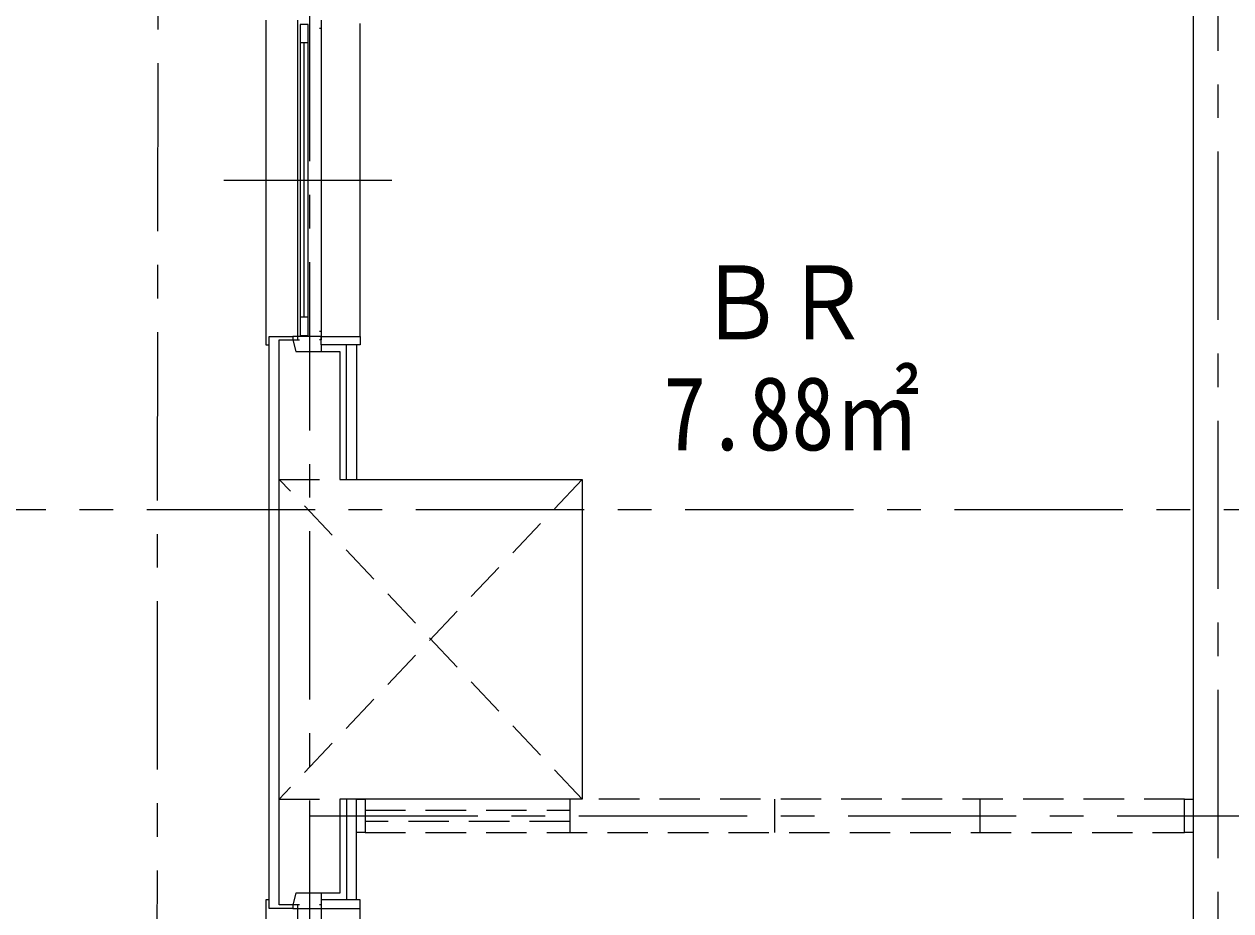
# Model space of a CAD drawing. Units: millimetres at full size; details may follow other scales. Extents: x -443943 to 462275, y -43546 to 79452.
# Drawn here: x -17390 to -13804, y 5417 to 8053 of the extents above; entities that cross this region are included whole.
import ezdxf
from ezdxf.enums import TextEntityAlignment as Align

# ---------------------------------------------------------------- set-up
doc = ezdxf.new("R2010")
doc.units = ezdxf.units.MM
doc.header["$LTSCALE"] = 100
doc.linetypes.add('CHAIN1', pattern=[8, 5, -1, 1, -1])
doc.linetypes.add('DASHED1', pattern=[1.8, 1.2, -0.6])
doc.layers.add('0-0_仕上', color=4, linetype='Continuous', lineweight=9)
doc.layers.add('4-1_通り芯', color=4, linetype='Continuous', lineweight=9)
doc.styles.add('ＭＳ ゴシック', font='')
doc.styles.get('ＭＳ ゴシック').set_extended_font_data('MS Gothic')

msp = doc.modelspace()

# ---------------------------------------------------------------- linework, layer by layer
at = {"layer": '0-0_仕上', "linetype": 'CHAIN1'}
for p, q in [((-16541.7, 14545), (-16541.7, -6100.9)), ((-13841.7, 1573.6), (-13841.7, 13545)), ((-7725.4, 6609.1), (-19955.9, 6609.1)), ((-16541.7, 5699.1), (-11141.7, 5699.1))]:
    msp.add_line(p, q, dxfattribs=at)
at = {"layer": '0-0_仕上', "color": 3, "lineweight": 20}
for p, q in [((-13916.7, 8659.7), (-13916.7, 1691.1)), ((-16631.7, 7114.1), (-16591.7, 7114.1)), ((-16631.7, 5434.1), (-16631.7, 7114.1)), ((-16591.7, 7114.1), (-16582.3, 7079.1)), ((-16582.3, 7079.1), (-16451.7, 7079.1)), ((-16451.7, 7079.1), (-16451.7, 6699.1)), ((-16451.7, 6699.1), (-15731.7, 6699.1)), ((-15731.7, 6699.1), (-15731.7, 5749.1)), ((-16451.7, 5749.1), (-16451.7, 5469.1)), ((-15731.7, 5749.1), (-16451.7, 5749.1)), ((-16582.3, 5469.1), (-16591.7, 5434.1)), ((-16451.7, 5469.1), (-16582.3, 5469.1)), ((-16591.7, 5434.1), (-16631.7, 5434.1))]:
    msp.add_line(p, q, dxfattribs=at)
at = {"layer": '0-0_仕上'}
for p, q in [((-16671.7, 8064.1), (-16671.7, 7099.1)), ((-16576.7, 7114.1), (-16576.7, 8064.1)), ((-16569.2, 8051.1), (-16569.2, 7127.1)), ((-16546.2, 8051.1), (-16569.2, 8051.1)), ((-16546.2, 7127.1), (-16546.2, 8051.1)), ((-16506.7, 8039.1), (-16511.7, 8039.1)), ((-16506.7, 8064.1), (-16506.7, 7114.1)), ((-16391.7, 7124.1), (-16391.7, 8054.1)), ((-16546.2, 7996.6), (-16569.2, 7996.6)), ((-16557.7, 7181.6), (-16557.7, 7996.6)), ((-16796.7, 7589.1), (-16296.7, 7589.1)), ((-16546.2, 7181.6), (-16569.2, 7181.6)), ((-16506.7, 7139.1), (-16511.7, 7139.1)), ((-16506.7, 7124.1), (-16591.7, 7124.1)), ((-16591.7, 7114.1), (-16571.7, 7114.1)), ((-16569.2, 7127.1), (-16546.2, 7127.1)), ((-16506.7, 7114.1), (-16511.7, 7114.1)), ((-16671.7, 7099.1), (-16661.7, 7099.1)), ((-16506.7, 7099.1), (-16506.7, 7079.1)), ((-16431.7, 6699.1), (-16431.7, 7099.1)), ((-16431.7, 5749.1), (-16431.7, 5449.1)), ((-16506.7, 5469.1), (-16506.7, 5449.1)), ((-16671.7, 5449.1), (-16671.7, 2184.1)), ((-16661.7, 5449.1), (-16671.7, 5449.1)), ((-16571.7, 5434.1), (-16591.7, 5434.1)), ((-16591.7, 5424.1), (-16506.7, 5424.1)), ((-16576.7, 2184.1), (-16576.7, 5434.1)), ((-16506.7, 5434.1), (-16511.7, 5434.1)), ((-16506.7, 5434.1), (-16506.7, 2184.1)), ((-16391.7, 2194.1), (-16391.7, 5424.1))]:
    msp.add_line(p, q, dxfattribs=at)
at = {"layer": '0-0_仕上', "color": 7, "lineweight": 15}
for p, q in [((-16661.7, 7124.1), (-16591.7, 7124.1)), ((-16661.7, 5424.1), (-16661.7, 7124.1)), ((-16591.7, 7124.1), (-16591.7, 7114.1)), ((-16506.7, 7099.1), (-16506.7, 7124.1)), ((-16506.7, 7124.1), (-16391.7, 7124.1)), ((-16391.7, 7124.1), (-16391.7, 7099.1)), ((-16391.7, 7099.1), (-16506.7, 7099.1)), ((-16401.7, 7099.1), (-16401.7, 6699.1)), ((-16401.7, 5749.1), (-16376.7, 5749.1)), ((-16401.7, 5449.1), (-16401.7, 5749.1)), ((-16376.7, 5749.1), (-16376.7, 5649.1)), ((-13941.7, 5749.1), (-13916.7, 5749.1)), ((-13941.7, 5649.1), (-13941.7, 5749.1)), ((-16376.7, 5649.1), (-16401.7, 5649.1)), ((-13916.7, 5649.1), (-13941.7, 5649.1)), ((-16591.7, 5424.1), (-16661.7, 5424.1)), ((-16591.7, 5434.1), (-16591.7, 5424.1)), ((-16506.7, 5449.1), (-16506.7, 5424.1)), ((-16391.7, 5449.1), (-16506.7, 5449.1)), ((-16506.7, 5424.1), (-16391.7, 5424.1)), ((-16391.7, 5424.1), (-16391.7, 5449.1))]:
    msp.add_line(p, q, dxfattribs=at)
at = {"layer": '0-0_仕上', "color": 3, "linetype": 'DASHED1', "lineweight": 20}
for p, q in [((-15731.7, 6699.1), (-16631.7, 5749.1)), ((-15731.7, 5749.1), (-16631.7, 6699.1)), ((-16631.7, 6699.1), (-16451.7, 6699.1)), ((-16631.7, 5749.1), (-16451.7, 5749.1))]:
    msp.add_line(p, q, dxfattribs=at)
at = {"layer": '0-0_仕上', "color": 7, "linetype": 'DASHED1', "lineweight": 15}
for p, q in [((-13941.7, 5749.1), (-16376.7, 5749.1)), ((-15767.9, 5749.1), (-15767.9, 5649.1)), ((-15159.2, 5649.1), (-15159.2, 5749.1)), ((-14550.4, 5749.1), (-14550.4, 5649.1)), ((-16376.7, 5715.7), (-15767.9, 5715.7)), ((-15767.9, 5682.4), (-16376.7, 5682.4)), ((-16376.7, 5649.1), (-13941.7, 5649.1))]:
    msp.add_line(p, q, dxfattribs=at)
at = {"layer": '4-1_通り芯', "linetype": 'CHAIN1'}
msp.add_line((-17004.2, -6963.1), (-16989.9, 10354.2), dxfattribs=at)

# ---------------------------------------------------------------- texts
at = {"layer": '0-0_仕上', "color": 7, "style": 'ＭＳ ゴシック', "width": 0.85}
for s, p in [('ＢＲ', (-15386.7, 7049.3)), ('7.88㎡', (-15490.9, 6719.8))]:
    msp.add_text(s, height=219.9, dxfattribs=at).set_placement(p, align=Align.BOTTOM_LEFT)

doc.saveas('drawing.dxf')
